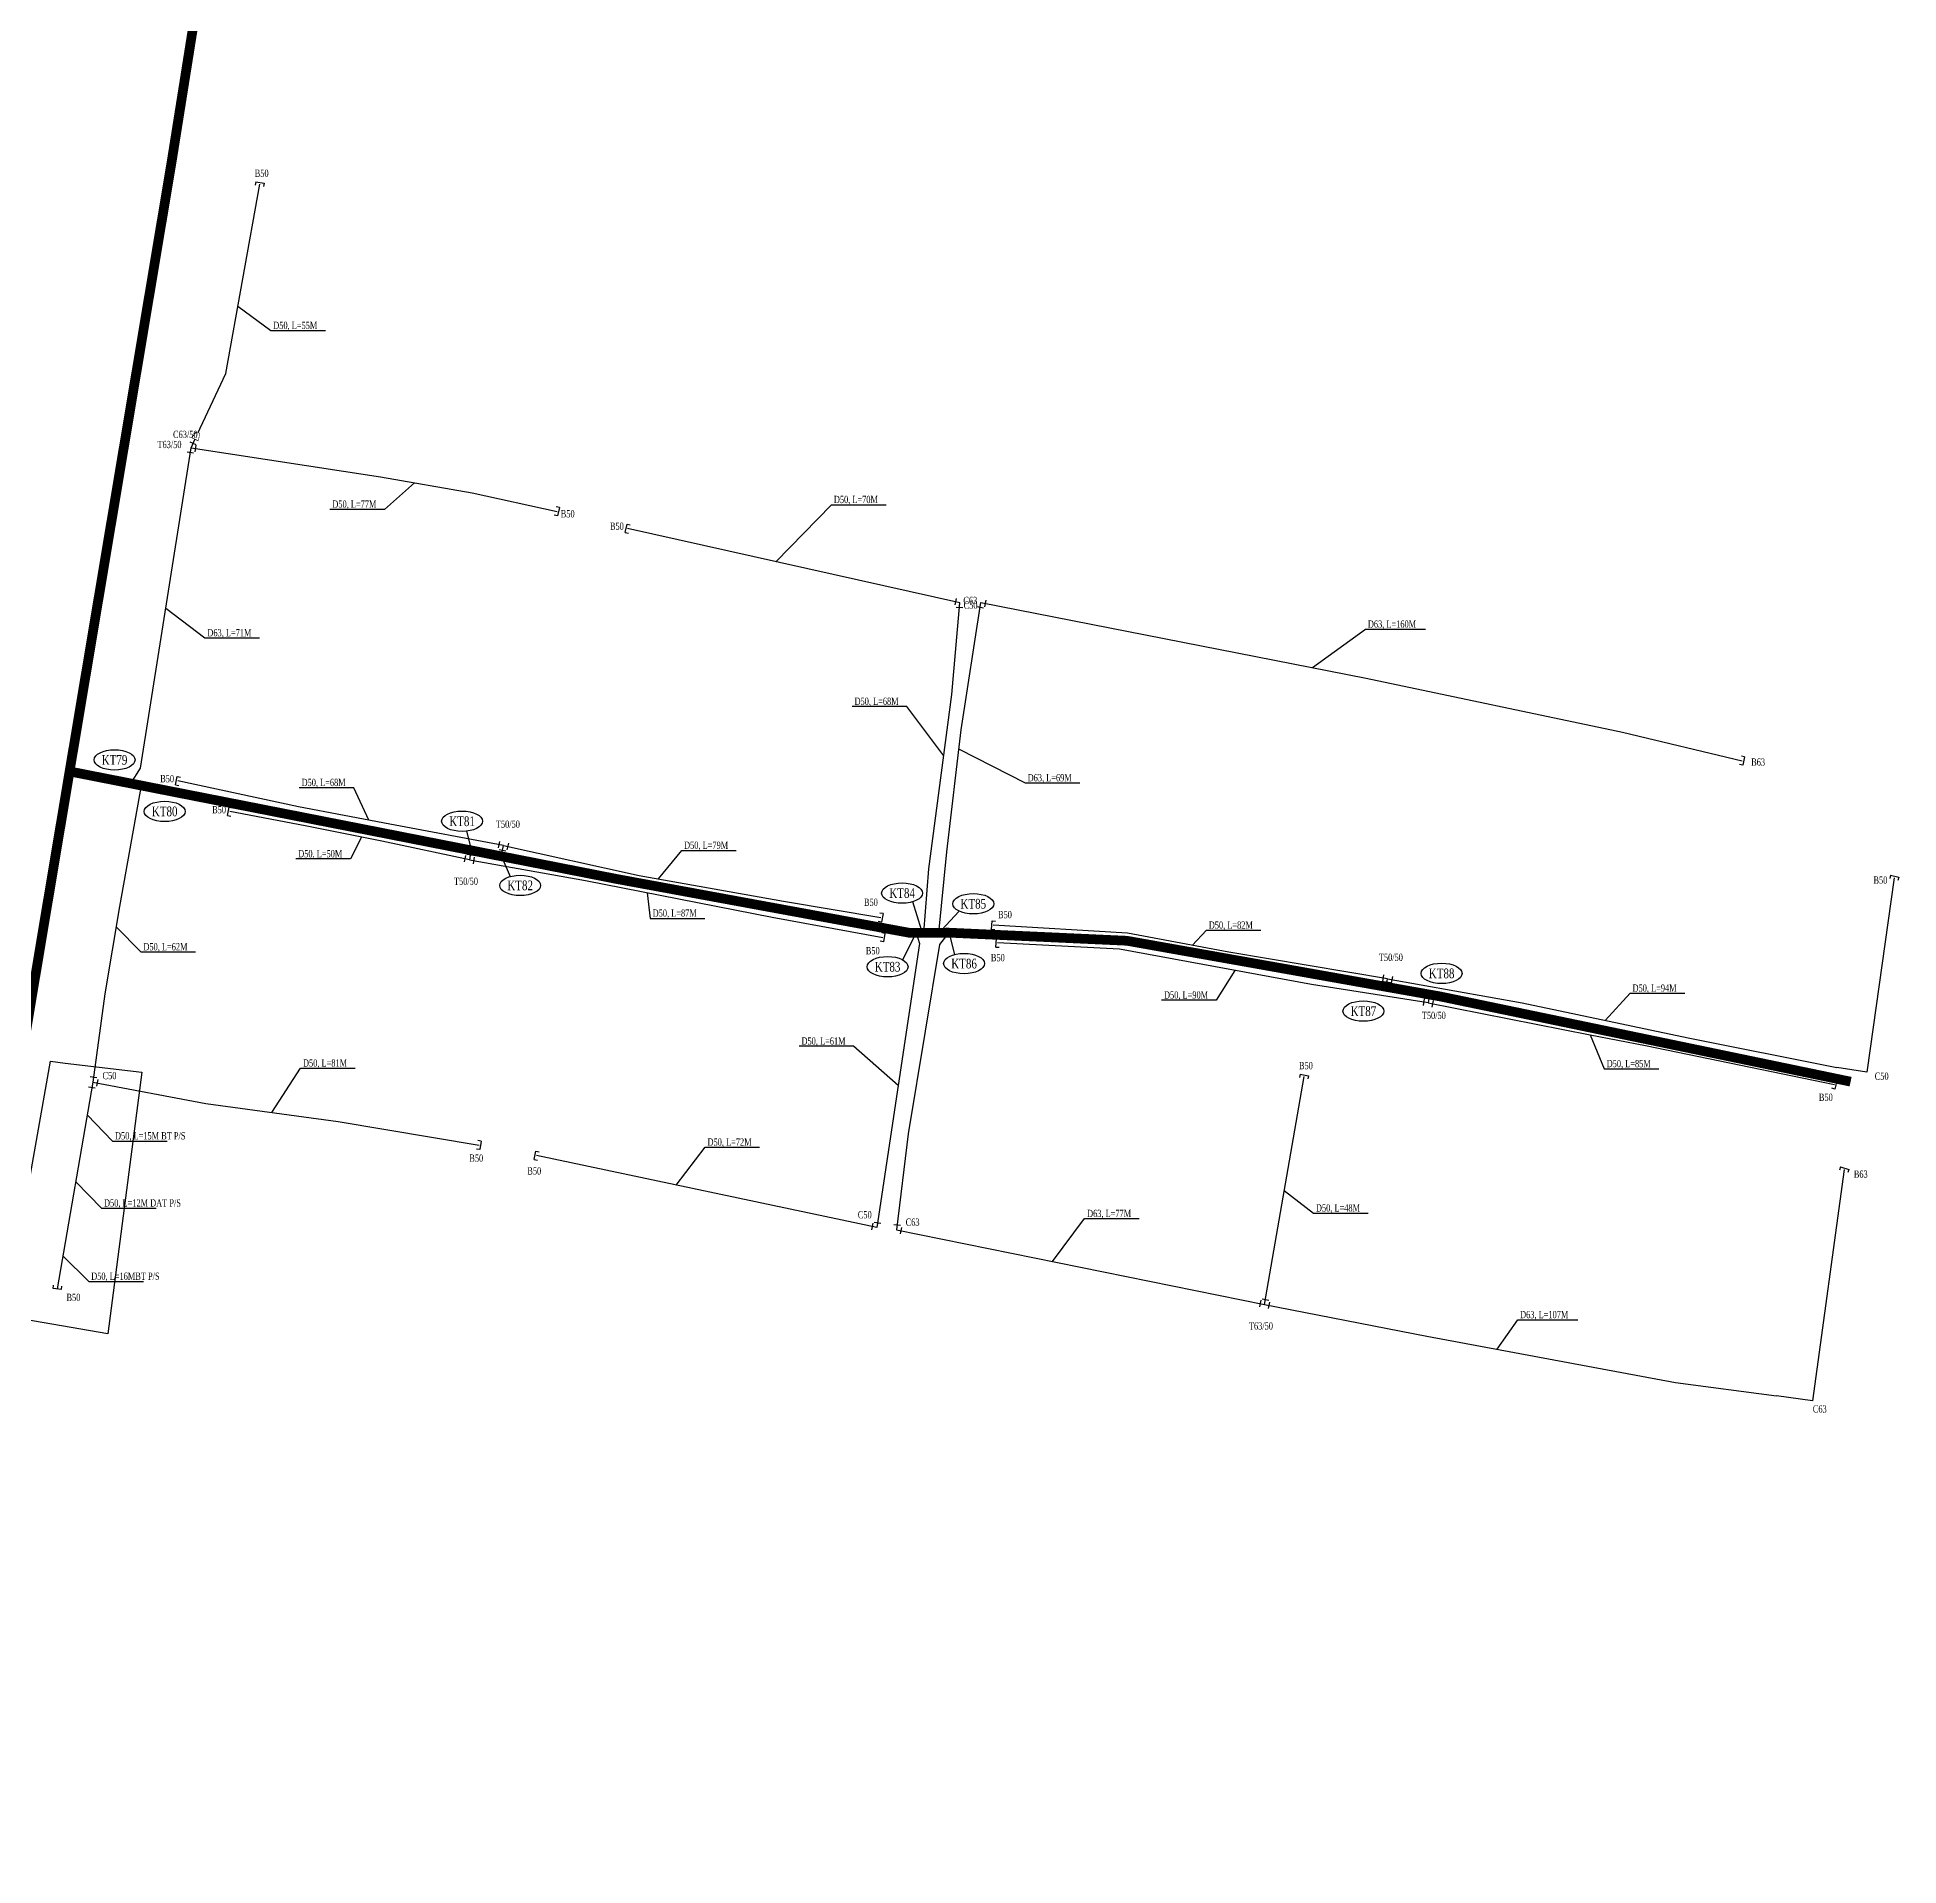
# Model space of a CAD drawing. Extents: x 549410 to 552487, y 2341005 to 2344743.
# Drawn here: x 550498.9 to 550882.7, y 2342123.6 to 2342500.4 of the extents above; entities that cross this region are included whole.
import ezdxf
from ezdxf.enums import TextEntityAlignment as Align

# ---------------------------------------------------------------- set-up
doc = ezdxf.new("R2010")
doc.units = 0
doc.header["$MEASUREMENT"] = 0
doc.set_wipeout_variables(frame=1)
doc.linetypes.add('DASHED', pattern=[0.75, 0.5, -0.25])
for name, color, linetype in [('225', 5, 'DASHED'), ('50', 2, 'Continuous'), ('63', 1, 'Continuous'), ('90', 5, 'DASHED'), ('ten dai khoi thuy', 210, 'Continuous'), ('Text D-L', 7, 'Continuous'), ('Text phu kien', 2, 'Continuous')]:
    doc.layers.add(name, color=color, linetype=linetype)
doc.styles.add('Text', font='vntimeh.shx', dxfattribs={"width": 0.75, "bigfont": 'vn.shx'})
doc.styles.add('TextNode', font='vntimeh1.shx', dxfattribs={"width": 0.7, "bigfont": 'vn.shx'})
doc.linetypes.add('ZIGZAG', pattern='A,0.0001,-0.2,[131,ltypeshp.shx,S=0.2,R=0,X=-0.2,Y=0],-0.4,[131,ltypeshp.shx,S=0.2,R=180,X=0.2,Y=0],-0.2', length=0.8001)

# ---------------------------------------------------------------- blocks, each defined once
blk = doc.blocks.new('pt')
at = {"color": 3, "linetype": 'Continuous'}
blk.add_line((0.96, -0.69), (0.96, 0.69), dxfattribs=at)
blk = doc.blocks.new('bit')
at = {"color": 3, "linetype": 'Continuous'}
for points in [[(-0.3, -0.88), (-0.3, 0.88)], [(-0.3, 0.88), (0.39, 0.88)], [(-0.3, -0.88), (0.39, -0.88)]]:
    blk.add_lwpolyline(points, dxfattribs=at)
blk = doc.blocks.new('con')
at = {"color": 3, "linetype": 'Continuous'}
for points in [[(0, 0.67), (0, -0.67)], [(0, 0.67), (1.39, 0.34)], [(1.39, 0.34), (1.39, -0.34)], [(0, -0.67), (1.39, -0.34)]]:
    blk.add_lwpolyline(points, dxfattribs=at)
at = {"linetype": 'Continuous'}
blk.add_wipeout([(0, 0.67), (0, -0.67), (1.39, -0.34), (1.39, 0.34)], dxfattribs=at)
blk = doc.blocks.new('Daudai')
at = {"layer": 'ten dai khoi thuy', "color": 3}
blk.add_circle((0, 0), 0.75, dxfattribs=at)

msp = doc.modelspace()

# ---------------------------------------------------------------- linework, layer by layer
at = {"layer": '225', "color": 6, "ltscale": 10, "const_width": 2}
msp.add_lwpolyline([(550617.71, 2342998.78), (550603.66, 2342910.97), (550595.31, 2342909.91), (550551.99, 2342633.97), (550526.62, 2342474.66), (550493.14, 2342274.73), (550470.06, 2342150.72), (550444.78, 2342005.74), (550448.98, 2341980.06), (550428.76, 2341853.87), (550417, 2341797.6)], dxfattribs=at)
at = {"layer": '50'}
for points in [[(550531.49, 2342417.6), (550537.81, 2342431.07), (550544.79, 2342470.15)], [(550530.64, 2342415.79), (550569.72, 2342409.8), (550588.62, 2342406.52), (550606.08, 2342402.67)], [(550689.15, 2342383.86), (550620.62, 2342399.14)], [(550681.68, 2342315.82), (550682.76, 2342329.01), (550687.51, 2342364.93), (550689.15, 2342383.86)], [(550520.35, 2342346.19), (550515.88, 2342321.26), (550512.84, 2342303.27), (550510.39, 2342285.07)], [(550595.05, 2342333.81), (550571.6, 2342338.25), (550552.82, 2342341.78), (550527.9, 2342347.14)], [(550588.02, 2342330.9), (550569.97, 2342334.73), (550554.19, 2342337.89), (550538.62, 2342340.8)], [(550594.58, 2342331.54), (550595.05, 2342333.81)], [(550595.05, 2342333.81), (550623.02, 2342327.64), (550652.78, 2342322.34), (550672.85, 2342318.96)], [(550588.33, 2342332.83), (550588.02, 2342330.9)], [(550588.02, 2342330.9), (550611.92, 2342326.58), (550650.41, 2342319.07), (550673.24, 2342314.87)], [(550680.1, 2342315.81), (550680.82, 2342313.62), (550672.02, 2342255.09)], [(550777.3, 2342306.33), (550744.55, 2342311.82), (550723.72, 2342315.78), (550696.02, 2342317.4)], [(550785.7, 2342301.4), (550761.63, 2342305.16), (550722.04, 2342312.44), (550696.91, 2342313.75)], [(550777.04, 2342304.69), (550777.3, 2342306.33)], [(550777.3, 2342306.33), (550805.08, 2342301.39), (550839.31, 2342294.17), (550869.9, 2342288.06)], [(550785.96, 2342303.1), (550785.7, 2342301.4)], [(550785.7, 2342301.4), (550819.06, 2342294.79), (550830.5, 2342292.63), (550869.43, 2342284.56)], [(550510.39, 2342285.07), (550533.67, 2342280.67), (550560.94, 2342276.93), (550590.02, 2342272.07)], [(550751.96, 2342239.24), (550760.08, 2342286.24)], [(550672.02, 2342255.09), (550601.86, 2342269.93)]]:
    msp.add_lwpolyline(points, dxfattribs=at)
at = {"layer": '50', "color": 1}
msp.add_lwpolyline([(550510.39, 2342285.07), (550503.05, 2342242.44)], dxfattribs=at)
at = {"layer": '63', "color": 6}
for points in [[(550518.22, 2342346.61), (550520.2, 2342349.74), (550530.64, 2342415.79)], [(550530.64, 2342415.79), (550531.49, 2342417.6)], [(550684.8, 2342315.85), (550686.46, 2342332.49), (550689.43, 2342357.63), (550693.48, 2342383.89)], [(550693.48, 2342383.89), (550772.91, 2342368.31), (550825.75, 2342357.18), (550850.43, 2342351.3)], [(550686.83, 2342315.86), (550684.96, 2342313.45), (550681.99, 2342295.55), (550678.5, 2342274.41), (550676.1, 2342254.64)], [(550871.45, 2342267.04), (550864.88, 2342219.37), (550857.48, 2342220.38)], [(550676.1, 2342254.64), (550751.96, 2342239.24)], [(550751.96, 2342239.24), (550785.38, 2342232.71), (550836.66, 2342223.14), (550857.48, 2342220.38)]]:
    msp.add_lwpolyline(points, dxfattribs=at)
at = {"layer": '63', "linetype": 'ZIGZAG', "ltscale": 10}
msp.add_lwpolyline([(550504.66, 2342288.96), (550520.49, 2342287.09), (550513.46, 2342233.15), (550492.41, 2342236.8), (550501.63, 2342289.41)], close=True, dxfattribs=at)
at = {"layer": '90', "ltscale": 10, "const_width": 2}
msp.add_lwpolyline([(550505.59, 2342349.09), (550618.24, 2342326.95), (550678.9, 2342315.8), (550686.83, 2342315.86), (550723.58, 2342314.19), (550788.23, 2342302.7), (550872.77, 2342285.15)], dxfattribs=at)
at = {"layer": 'ten dai khoi thuy', "color": 3, "linetype": 'ByBlock'}
for points in [[(550588.33, 2342333.58), (550587.51, 2342336.78)], [(550594.89, 2342330.91), (550596.44, 2342327.44)], [(550681.25, 2342316.44), (550679.46, 2342322.24)], [(550685.33, 2342316.38), (550688.99, 2342320.3)], [(550679.8, 2342315.12), (550677.28, 2342310.29)], [(550687.08, 2342315.15), (550688.06, 2342311.36)]]:
    msp.add_lwpolyline(points, dxfattribs=at)
at = {"layer": 'ten dai khoi thuy', "color": 1, "linetype": 'ByBlock'}
for points in [[(550509.23, 2342278.34), (550514.46, 2342272.92), (550525.71, 2342272.92)], [(550506.86, 2342264.54), (550512.19, 2342259.08), (550523.44, 2342259.08)], [(550504.22, 2342249.26), (550509.55, 2342243.98), (550520.8, 2342243.98)]]:
    msp.add_lwpolyline(points, dxfattribs=at)
at = {"layer": 'ten dai khoi thuy', "color": 3, "linetype": 'ByBlock'}
for centre in [(550514.86, 2342351.46), (550525.2, 2342340.85), (550586.51, 2342338.82), (550598.48, 2342325.6), (550677.23, 2342324.02), (550691.9, 2342321.82), (550674.23, 2342308.84), (550690, 2342309.49), (550788.45, 2342307.47), (550772.33, 2342299.69)]:
    msp.add_ellipse(centre, major_axis=(-4.22, 0), ratio=0.497929, dxfattribs=at)
at = {"layer": 'Text D-L', "color": 9}
for points in [[(550540.29, 2342444.96), (550547.08, 2342439.94), (550558.33, 2342439.94)], [(550576.67, 2342408.59), (550570.51, 2342403.1), (550559.26, 2342403.1)], [(550651.22, 2342392.31), (550662.66, 2342404.06), (550673.91, 2342404.06)], [(550525.42, 2342382.76), (550533.5, 2342376.6), (550544.75, 2342376.6)], [(550761.81, 2342370.49), (550772.75, 2342378.38), (550785.12, 2342378.38)], [(550685.84, 2342352.3), (550678.17, 2342362.47), (550666.92, 2342362.47)], [(550688.96, 2342353.65), (550702.61, 2342346.72), (550713.86, 2342346.72)], [(550567.29, 2342339.06), (550564.17, 2342345.74), (550552.92, 2342345.74)], [(550565.8, 2342335.57), (550563.48, 2342331.06), (550552.23, 2342331.06)], [(550627.01, 2342326.93), (550631.78, 2342332.8), (550643.03, 2342332.8)], [(550624.67, 2342324.09), (550625.3, 2342318.81), (550636.55, 2342318.81)], [(550515.17, 2342317.04), (550520.31, 2342311.88), (550531.56, 2342311.88)], [(550737.04, 2342313.24), (550739.95, 2342316.35), (550751.2, 2342316.35)], [(550745.79, 2342308.08), (550741.97, 2342301.94), (550730.72, 2342301.94)], [(550822.2, 2342297.78), (550827.31, 2342303.36), (550838.56, 2342303.36)], [(550676.42, 2342284.36), (550667.23, 2342292.45), (550655.98, 2342292.45)], [(550819.06, 2342294.79), (550821.98, 2342287.8), (550833.23, 2342287.8)], [(550547.31, 2342278.8), (550553.21, 2342287.92), (550564.46, 2342287.92)], [(550630.64, 2342263.85), (550636.61, 2342271.63), (550647.86, 2342271.63)], [(550756.02, 2342262.74), (550762.04, 2342258.05), (550773.29, 2342258.05)], [(550708.26, 2342248.11), (550714.86, 2342256.92), (550726.11, 2342256.92)], [(550799.92, 2342229.99), (550804.13, 2342236.07), (550816.51, 2342236.07)]]:
    msp.add_lwpolyline(points, dxfattribs=at)
at = {"layer": 'Text phu kien'}
msp.add_lwpolyline([(550881.77, 2342327.18), (550876.08, 2342287.09), (550869.9, 2342288.06)], dxfattribs=at)

# ---------------------------------------------------------------- block references
at = {"layer": '50'}
for name, p, rotation in [('bit', (550544.79, 2342470.15), 259.8658226745173), ('pt', (550530.64, 2342415.79), 261.0159967752685), ('pt', (550530.64, 2342415.79), 64.87240059945174), ('pt', (550530.64, 2342415.79), 351.2898526724314), ('bit', (550606.08, 2342402.67), 167.5897526561017), ('bit', (550620.62, 2342399.14), 347.4269317601796), ('pt', (550689.15, 2342383.86), 167.4270838029368), ('pt', (550693.48, 2342383.89), 348.8973266046895), ('pt', (550689.15, 2342383.86), 265.0505239193537), ('pt', (550693.48, 2342383.89), 261.2194418337763), ('bit', (550850.43, 2342351.3), 166.6112885448255), ('bit', (550527.9, 2342347.14), 347.8714514966226), ('bit', (550538.62, 2342340.8), 349.4121521105904), ('pt', (550595.05, 2342333.81), 169.28042647884), ('pt', (550595.05, 2342333.81), 347.5698259220306), ('pt', (550588.02, 2342330.9), 168.0193340309457), ('pt', (550588.02, 2342330.9), 80.93156343691582), ('pt', (550588.02, 2342330.9), 349.7417031111295), ('pt', (550595.05, 2342333.81), 258.4093644870755), ('bit', (550881.77, 2342327.18), 256.3369963523906), ('bit', (550672.85, 2342318.96), 170.4274138860044), ('bit', (550696.02, 2342317.4), 356.6495607463745), ('bit', (550673.24, 2342314.87), 169.5744489797088), ('bit', (550696.91, 2342313.75), 357.0327400666594), ('pt', (550777.3, 2342306.33), 170.4975052198977), ('pt', (550777.3, 2342306.33), 349.9066732085582), ('pt', (550777.35, 2342306.66), 261.1502498909063), ('pt', (550785.7, 2342301.4), 171.1245600676904), ('pt', (550785.66, 2342301.21), 81.04816731884566), ('pt', (550785.7, 2342301.4), 348.7903472708751), ('pt', (550510.03, 2342282.96), 82.32800541738611), ('pt', (550510.39, 2342285.07), 82.32800541738611), ('pt', (550510.39, 2342285.07), 82.32800541738611), ('pt', (550510.39, 2342285.07), 349.3158779247937), ('bit', (550760.08, 2342286.24), 260.1976519395196), ('bit', (550869.43, 2342284.56), 168.2879526506158), ('bit', (550590.02, 2342272.07), 170.5227342002832), ('bit', (550601.86, 2342269.93), 348.059415671609), ('bit', (550871.45, 2342267.04), 252.6901208509897), ('pt', (550672.02, 2342255.09), 168.0595677292555), ('pt', (550672.02, 2342255.09), 81.45790731571022), ('pt', (550676.1, 2342254.64), 83.08468550061642), ('pt', (550676.1, 2342254.64), 348.5253505927782), ('bit', (550503.09, 2342242.74), 82.75869602363976), ('pt', (550751.96, 2342239.24), 168.5255026405841), ('pt', (550751.96, 2342239.24), 80.19780398450347), ('pt', (550751.96, 2342239.24), 348.930999677111)]:
    msp.add_blockref(name, p, dxfattribs=dict(at, rotation=rotation))
at = {"layer": 'ten dai khoi thuy'}
for p in [(550518.22, 2342346.61), (550520.35, 2342346.19), (550588.33, 2342332.83), (550594.59, 2342331.6), (550680.1, 2342315.81), (550681.68, 2342315.82), (550684.8, 2342315.85), (550686.83, 2342315.86), (550777.04, 2342304.69), (550785.96, 2342303.1)]:
    msp.add_blockref('Daudai', p, dxfattribs=at)

# ---------------------------------------------------------------- texts
at = {"layer": 'ten dai khoi thuy', "color": 2, "style": 'TextNode', "width": 0.75}
for s, p in [('kt79', (550514.86, 2342351.46)), ('kt80', (550525.2, 2342340.85)), ('kt81', (550586.51, 2342338.82)), ('kt82', (550598.48, 2342325.6)), ('kt84', (550677.23, 2342324.02)), ('kt85', (550691.9, 2342321.82)), ('kt86', (550690, 2342309.49)), ('kt83', (550674.23, 2342308.84)), ('kt88', (550788.45, 2342307.47)), ('kt87', (550772.33, 2342299.69))]:
    msp.add_text(s, height=2, dxfattribs=at).set_placement(p, align=Align.MIDDLE)
at = {"layer": 'ten dai khoi thuy', "color": 1, "linetype": 'ByBlock', "style": 'Text', "width": 0.75}
for s, p in [('D50, L=15m bt p/s', (550514.96, 2342272.8)), ('D50, L=12m dat p/s', (550512.69, 2342258.96)), ('D50, L=16mbt p/s', (550510.05, 2342243.86))]:
    msp.add_text(s, height=1.5, dxfattribs=at).set_placement(p, align=Align.BOTTOM_LEFT)
at = {"layer": 'Text D-L', "color": 4, "style": 'Text', "width": 0.75}
for s, p in [('D50, L=55m', (550547.58, 2342439.82)), ('D50, L=77m', (550559.76, 2342402.98)), ('D50, L=70m', (550663.16, 2342403.94)), ('D63, L=160m', (550773.25, 2342378.26)), ('D63, L=71m', (550534, 2342376.48)), ('D50, L=68m', (550667.42, 2342362.35)), ('D50, L=68m', (550553.42, 2342345.62)), ('D63, L=69m', (550703.11, 2342346.6)), ('D50, L=79m', (550632.28, 2342332.68)), ('D50, L=50m', (550552.73, 2342330.94)), ('D50, L=87m', (550625.8, 2342318.69)), ('D50, L=82m', (550740.45, 2342316.23)), ('D50, L=62m', (550520.81, 2342311.76)), ('D50, L=90m', (550731.22, 2342301.82)), ('D50, L=94m', (550827.81, 2342303.24)), ('D50, L=61m', (550656.48, 2342292.33)), ('D50, L=81m', (550553.71, 2342287.8)), ('D50, L=85m', (550822.48, 2342287.68)), ('D50, L=72m', (550637.11, 2342271.51)), ('D63, L=77m', (550715.36, 2342256.8)), ('D50, L=48m', (550762.54, 2342257.93)), ('D63, L=107m', (550804.63, 2342235.95))]:
    msp.add_text(s, height=1.5, dxfattribs=at).set_placement(p, align=Align.BOTTOM_LEFT)
at = {"layer": 'Text phu kien', "color": 4, "style": 'Text', "width": 0.75}
for s, p in [('B50', (550545.19, 2342472.36)), ('T63/50', (550526.19, 2342416.47)), ('B50', (550608.28, 2342402.19)), ('B50', (550618.42, 2342399.63)), ('C63', (550691.28, 2342384.33)), ('C50', (550691.34, 2342383.37)), ('B63', (550853.7, 2342351.02)), ('B50', (550525.7, 2342347.61)), ('B50', (550536.41, 2342341.21)), ('T50/50', (550595.95, 2342338.22)), ('T50/50', (550587.31, 2342326.46)), ('B50', (550878.91, 2342326.69)), ('B50', (550670.79, 2342322.12)), ('B50', (550698.43, 2342319.58)), ('B50', (550671.17, 2342312.15)), ('B50', (550696.96, 2342310.72)), ('T50/50', (550777.99, 2342310.78)), ('T50/50', (550786.84, 2342298.81)), ('B50', (550760.47, 2342288.46)), ('C50', (550513.82, 2342286.41)), ('C50', (550879.17, 2342286.28)), ('B50', (550867.66, 2342281.93)), ('B50', (550589.43, 2342269.4)), ('B50', (550601.39, 2342266.75)), ('B63', (550874.86, 2342266.09)), ('C50', (550669.52, 2342257.73)), ('C63', (550679.39, 2342256.2)), ('B50', (550506.39, 2342240.69)), ('T63/50', (550751.2, 2342234.81)), ('c63', (550866.41, 2342217.7))]:
    msp.add_text(s, height=1.5, dxfattribs=at).set_placement(p, align=Align.MIDDLE_CENTER)

# ---------------------------------------------------------------- next in the draw order: block references
at = {"layer": '50', "rotation": 64.8724006022841}
msp.add_blockref('con', (550531.49, 2342417.6), dxfattribs=at)

# ---------------------------------------------------------------- next in the draw order: texts
at = {"layer": 'Text phu kien', "color": 4, "style": 'Text', "width": 0.75}
msp.add_text('C63/50', height=1.5, dxfattribs=at).set_placement((550529.45, 2342418.55), align=Align.MIDDLE_CENTER)

doc.saveas('drawing.dxf')
